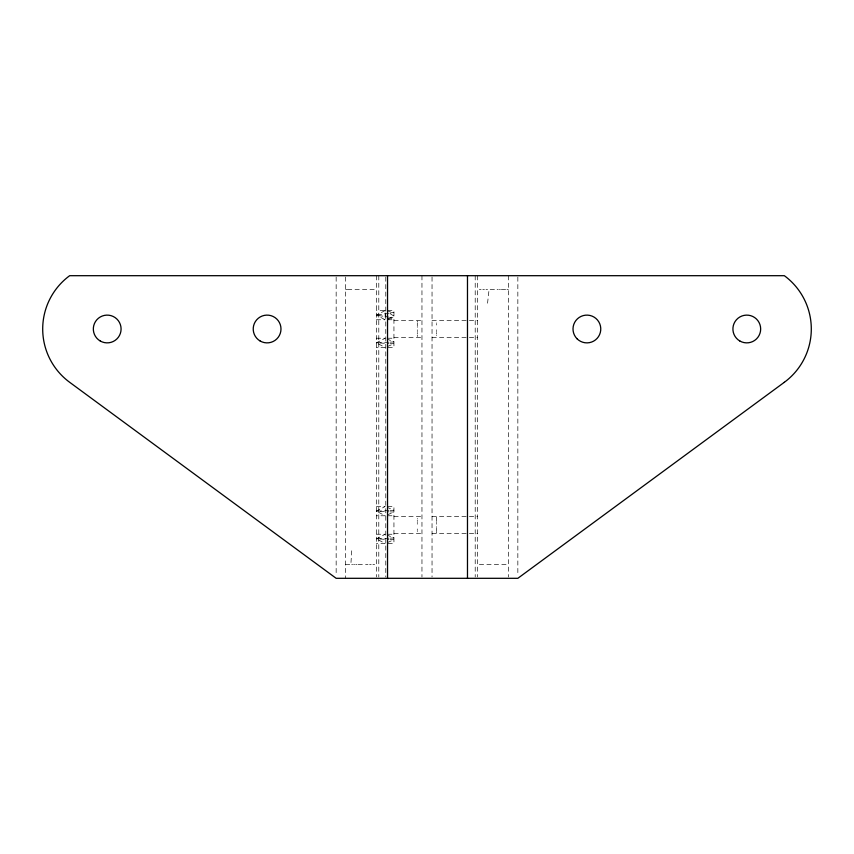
<?xml version="1.0" encoding="UTF-8"?>
<svg xmlns="http://www.w3.org/2000/svg" width="854" height="854" viewBox="0 0 854 854"><rect width="100%" height="100%" fill="white"/><g stroke="black" fill="none" stroke-linecap="round" stroke-linejoin="round"><path stroke-width="0.64" stroke-dasharray="4.27 3.2" d="M351.72 550.798L350.866 564.547L347.546 564.547M487.559 303.202L489.075 289.453L495.907 289.453M385.165 310.536L376.39 315.147L385.165 319.759L385.165 310.536L376.39 310.536M387.364 318.841L393.94 316.065L387.364 311.913M387.364 346.532L393.94 343.767L390.182 343.564M387.364 514.855L393.94 512.08L390.182 511.888M387.364 542.546L393.94 539.771L390.182 539.579M387.673 319.236L393.94 317.912L390.182 317.325M388.933 313.172L376.39 315.147L388.933 317.122M390.182 312.97L393.94 312.372L387.673 311.059M388.933 342.187L376.39 342.838L385.165 347.461L376.39 347.461M390.182 342.112L393.94 341.92L387.364 339.145M388.933 510.5L376.39 511.162L385.165 515.773L376.39 515.773M390.182 510.436L393.94 510.233L387.364 507.468M388.933 538.191L376.39 538.853L385.165 543.464L376.39 543.464M390.182 538.127L393.94 537.935L387.364 535.159M345.592 289.453L347.076 289.453M347.546 289.453L374.628 289.453M479.372 289.453L481.112 289.453M482.777 289.453L484.41 289.453M486.001 289.453L487.559 289.453M497.113 289.453L498.256 289.453M499.355 289.453L500.391 289.453M501.362 289.453L506.454 289.453M506.924 289.453L508.322 289.453M387.673 310.536L393.94 310.536L393.94 347.461L387.673 347.461M376.39 319.759L385.165 319.759M387.673 319.759L393.94 319.759M393.94 320.463L421.961 320.463M432.039 320.463L477.61 320.463M393.94 337.522L421.961 337.522M432.039 337.522L477.61 337.522M376.39 338.227L385.165 338.227L376.39 342.838L388.933 343.5M387.673 338.227L393.94 338.227M376.39 506.539L385.165 506.539L376.39 511.162L388.933 511.813M387.673 506.539L393.94 506.539L393.94 543.464L387.673 543.464M387.673 515.773L393.94 515.773M393.94 516.478L421.961 516.478M432.039 516.478L477.61 516.478M393.94 533.536L421.961 533.536M432.039 533.536L477.61 533.536M376.39 534.241L385.165 534.241L376.39 538.853L388.933 539.514M387.673 534.241L393.94 534.241M345.678 564.547L347.076 564.547M351.72 564.547L352.638 564.547M353.609 564.547L354.645 564.547M355.734 564.547L356.887 564.547M358.093 564.547L367.989 564.547M369.59 564.547L371.223 564.547M372.888 564.547L374.628 564.547M479.372 564.547L508.408 564.547M517.844 277.027L517.844 575.639M508.44 275.693L508.44 576.994M477.61 275.693L477.61 576.994M475.208 275.693L475.208 576.973M436.597 322.908L436.597 323.506M436.597 324.306L436.597 325.022M436.597 329.825L436.597 330.637M436.597 331.437L436.597 332.217M436.597 332.964L436.597 333.818M436.597 334.96L436.597 335.526M436.597 517.108L436.597 521.025M436.597 521.783L436.597 522.563M436.597 523.363L436.597 524.175M436.597 526.651L436.597 527.452M436.597 528.231L436.597 531.53M436.597 532.127L436.597 532.896M432.039 277.027L432.039 576.973M421.961 275.693L421.961 576.973M417.296 321.104L417.296 321.958M417.296 322.908L417.296 325.769M417.296 326.548L417.296 327.349M417.296 329.825L417.296 330.637M417.296 331.437L417.296 332.217M417.296 332.964L417.296 333.818M417.296 334.96L417.296 336.54M417.296 518.474L417.296 519.04M417.296 520.321L417.296 521.025M417.296 521.783L417.296 522.563M417.296 523.363L417.296 524.175M417.296 528.978L417.296 529.693M417.296 530.494L417.296 531.53M385.784 277.027L385.784 576.973M378.792 275.693L378.792 576.973M376.39 275.693L376.39 576.994M345.56 277.006L345.56 578.307M336.156 277.027L336.156 575.639"/><path stroke-width="1.28" d="M467.48 275.693L467.48 578.307M387.535 275.693L387.535 578.307M784.335 382.293L517.844 578.307L336.156 578.307L69.665 382.293A66.164 66.164 0 0 1 69.665 275.693L784.335 275.693A66.164 66.164 0 0 1 784.335 382.293M100.27 341.013A13.877 13.877 0 0 0 121.087 328.993A13.877 13.877 0 0 0 100.27 316.973A13.877 13.877 0 0 0 100.27 341.013M260.16 341.013A13.877 13.877 0 0 0 280.987 328.993A13.877 13.877 0 0 0 260.16 316.973A13.877 13.877 0 0 0 260.16 341.013M577.08 338.814A13.877 13.877 0 0 0 600.298 332.59A13.877 13.877 0 0 0 583.303 315.585A13.877 13.877 0 0 0 577.08 338.814M739.852 341.013A13.877 13.877 0 0 0 760.668 328.993A13.877 13.877 0 0 0 739.852 316.973A13.877 13.877 0 0 0 739.852 341.013"/></g></svg>
